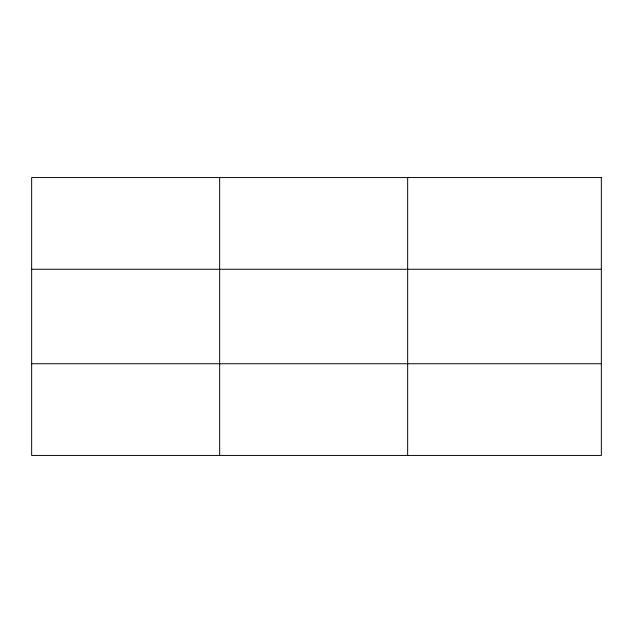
<?xml version="1.0" encoding="UTF-8"?>
<svg xmlns="http://www.w3.org/2000/svg" width="633" height="633" viewBox="0 0 633 633"><rect width="100%" height="100%" fill="white"/><g stroke="black" fill="none" stroke-linecap="round" stroke-linejoin="round"><path stroke-width="0.95" d="M219.651 177.564L219.651 455.436M407.652 177.564L407.652 455.436M31.65 269.262L601.35 269.262M31.65 363.738L601.35 363.738M601.35 177.564L601.35 455.436L31.65 455.436L31.65 177.564L601.35 177.564"/></g></svg>
